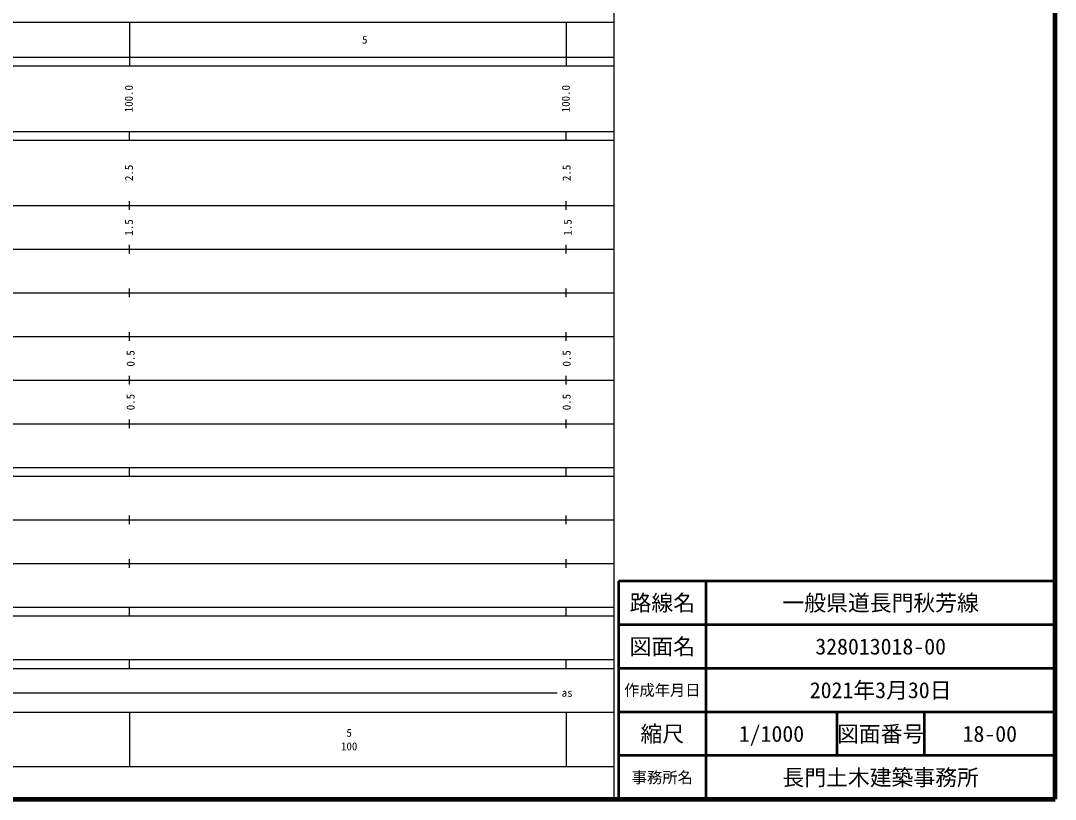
# Model space of a CAD drawing. Units: millimetres on the paper, enlarged 1000 times. Extents: x 40000 to 680000, y 20000 to 380000.
# Drawn here: x 443064 to 680000, y 20000 to 198357 of the extents above; entities that cross this region are included whole.
import ezdxf
from ezdxf.enums import TextEntityAlignment as Align

# ---------------------------------------------------------------- set-up
doc = ezdxf.new("R2010")
doc.units = ezdxf.units.MM
doc.header["$LTSCALE"] = 1000
for name, color, linetype, lineweight in [('M-TTL', 2, 'Continuous', 140), ('M-TTL-BAND', 7, 'Continuous', 25), ('M-TTL-FRAM', 2, 'Continuous', 50), ('M-TTL-LINE', 7, 'Continuous', 50), ('M-TTL-TXT', 7, 'Continuous', 13)]:
    doc.layers.add(name, color=color, linetype=linetype, lineweight=lineweight)
doc.styles.add('ＭＳ ゴシック', font='')
doc.styles.get('ＭＳ ゴシック').set_extended_font_data('MS Gothic')

msp = doc.modelspace()

# ---------------------------------------------------------------- linework, layer by layer
at = {"layer": 'M-TTL'}
for p, q in [((680000, 20000), (680000, 380000)), ((40000, 20000), (680000, 20000))]:
    msp.add_line(p, q, dxfattribs=at)
at = {"layer": 'M-TTL-BAND'}
for p, q in [((579000, 20000), (579000, 370000)), ((68000, 198000), (579000, 198000)), ((468000, 198000), (468000, 188000)), ((568000, 198000), (568000, 188000)), ((40000, 190000), (579000, 190000)), ((40000, 188000), (579000, 188000)), ((40000, 173000), (579000, 173000)), ((468000, 171000), (468000, 173000)), ((568000, 171000), (568000, 173000)), ((40000, 171000), (579000, 171000)), ((468000, 155000), (468000, 157000)), ((568000, 155000), (568000, 157000)), ((40000, 156000), (579000, 156000)), ((468000, 145000), (468000, 147000)), ((568000, 145000), (568000, 147000)), ((46000, 146000), (579000, 146000)), ((52000, 136000), (579000, 136000)), ((468000, 135000), (468000, 137000)), ((568000, 135000), (568000, 137000)), ((46000, 126000), (579000, 126000)), ((468000, 125000), (468000, 127000)), ((568000, 125000), (568000, 127000)), ((468000, 115000), (468000, 117000)), ((568000, 115000), (568000, 117000)), ((52000, 116000), (579000, 116000)), ((468000, 105000), (468000, 107000)), ((568000, 105000), (568000, 107000)), ((46000, 106000), (579000, 106000)), ((40000, 96000), (579000, 96000)), ((468000, 94000), (468000, 96000)), ((568000, 94000), (568000, 96000)), ((40000, 94000), (579000, 94000)), ((49000, 84000), (579000, 84000)), ((468000, 83000), (468000, 85000)), ((568000, 83000), (568000, 85000)), ((40000, 74000), (579000, 74000)), ((468000, 73000), (468000, 75000)), ((568000, 73000), (568000, 75000)), ((40000, 64000), (579000, 64000)), ((468000, 62000), (468000, 64000)), ((568000, 62000), (568000, 64000)), ((40000, 62000), (579000, 62000)), ((40000, 52000), (579000, 52000)), ((40000, 50000), (579000, 50000)), ((468000, 50000), (468000, 52000)), ((568000, 50000), (568000, 52000)), ((70805, 44406), (565903, 44406)), ((40000, 40000), (579000, 40000)), ((468000, 40000), (468000, 27500)), ((568000, 40000), (568000, 27500)), ((68000, 27500), (579000, 27500))]:
    msp.add_line(p, q, dxfattribs=at)
at = {"layer": 'M-TTL-FRAM'}
for p, q in [((680000, 70000), (580000, 70000)), ((580000, 70000), (580000, 20000))]:
    msp.add_line(p, q, dxfattribs=at)
at = {"layer": 'M-TTL-LINE'}
for p, q in [((600000, 70000), (600000, 20000)), ((680000, 60000), (580000, 60000)), ((680000, 50000), (580000, 50000)), ((680000, 40000), (580000, 40000)), ((630000, 40000), (630000, 30000)), ((650000, 40000), (650000, 30000)), ((680000, 30000), (580000, 30000))]:
    msp.add_line(p, q, dxfattribs=at)

# ---------------------------------------------------------------- texts
at = {"layer": 'M-TTL-BAND', "style": 'ＭＳ ゴシック'}
for s, p in [('5', (521865, 194000)), ('as', (568201, 44406)), ('5', (518288, 35238)), ('100', (518288, 32131))]:
    msp.add_text(s, height=1833, dxfattribs=at).set_placement(p, align=Align.MIDDLE_CENTER)
for s, p in [('100.0', (467817, 180500)), ('100.0', (567886, 180500)), ('2.5', (467853, 163500)), ('2.5', (568079, 163500)), ('1.5', (467853, 151000)), ('1.5', (568329, 151000)), ('0.5', (468228, 121000)), ('0.5', (568079, 121000)), ('0.5', (468228, 111000)), ('0.5', (568079, 111000))]:
    msp.add_text(s, height=1833, rotation=90, dxfattribs=at).set_placement(p, align=Align.MIDDLE_CENTER)
at = {"layer": 'M-TTL-TXT', "style": 'ＭＳ ゴシック'}
for s, height, p in [('路線名', 3666, (590000, 65000)), ('一般県道長門秋芳線', 3666, (640000, 65000)), ('図面名', 3666, (590000, 55000)), ('328013018-00', 3666, (640000, 55000)), ('2021年3月30日', 3666, (640000, 45000)), ('作成年月日', 2566, (590000, 45000)), ('縮尺', 3666, (590000, 35000)), ('1/1000', 3666, (615000, 35000)), ('図面番号', 3666, (640000, 35000)), ('18-00', 3666, (665000, 35000)), ('事務所名', 2566, (590000, 25000)), ('長門土木建築事務所', 3666, (640000, 25000))]:
    msp.add_text(s, height=height, dxfattribs=at).set_placement(p, align=Align.MIDDLE_CENTER)

doc.saveas('drawing.dxf')
